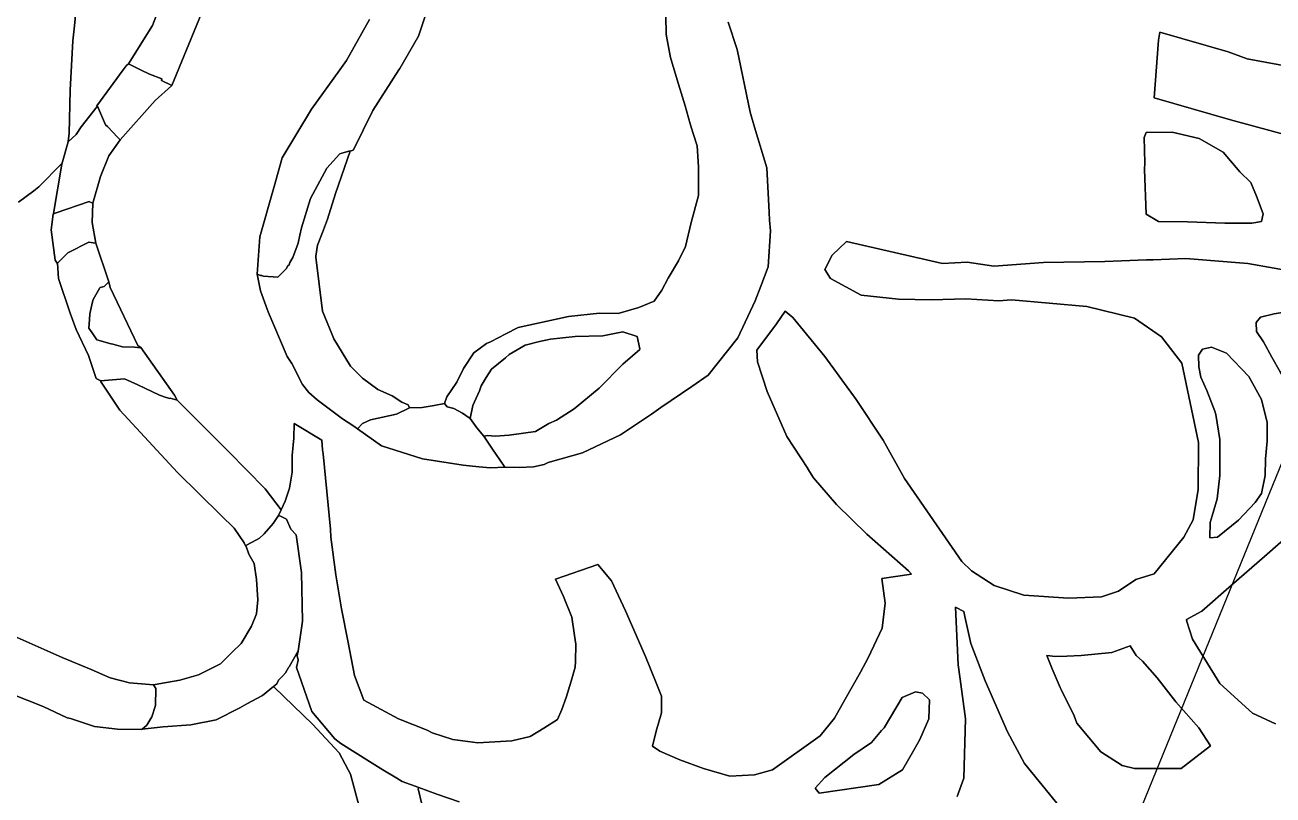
# Model space of a CAD drawing. Header units: inches. Extents: x 288635 to 1232953, y 676945 to 1655780.
# Drawn here: x 486207 to 506323, y 1366099 to 1378507 of the extents above; entities that cross this region are included whole.
import ezdxf

# ---------------------------------------------------------------- set-up
doc = ezdxf.new("R2010")
doc.units = ezdxf.units.IN
doc.header["$MEASUREMENT"] = 0
doc.layers.add('Images', color=7, linetype='Continuous')
picture_1 = doc.add_image_def('image5.jpg', size_in_pixel=(2644, 3704))

msp = doc.modelspace()

# ---------------------------------------------------------------- linework, layer by layer
at = {"color": 1}
for points in [[(496519.9804, 1379566.9513), (496543.7929, 1378354.086), (496611.2618, 1377981.0228), (496718.4183, 1377623.8346), (496845.4185, 1377203.1462), (496928.7624, 1376913.4269), (496978.4569, 1376755.4694), (497039.8877, 1376560.2074), (497065.0233, 1376222.6386), (497064.9853, 1376209.6674), (497065.0233, 1376209.1577), (497063.7002, 1375756.9437), (496944.6375, 1375324.3491), (496853.356, 1374939.3796), (496742.4383, 1374703.761), (496575.5476, 1374424.2081), (496472.3553, 1374232.9407), (496345.355, 1374058.3153), (496099.292, 1373955.1276), (495765.9164, 1373859.8774), (495466.7491, 1373862.5978), (494968.196, 1373808.2836), (494158.5694, 1373633.6582), (493959.6784, 1373531.9), (493708.9025, 1373403.5961), (493646.5996, 1373371.7202), (493440.2242, 1373224.8762), (493272.5857, 1372972.9503), (493166.431, 1372752.4752), (493005.5332, 1372513.855), (492970.6081, 1372409.0797), (492801.3803, 1372374.8514), (492608.3399, 1372344.3713), (492402.282, 1372336.0546), (492383.232, 1372386.8547), (492281.6318, 1372428.1298), (492126.0565, 1372532.905), (491894.281, 1372634.5052), (491645.5167, 1372814.3815), (491455.8452, 1373006.5945), (491185.9697, 1373451.0954), (491152.5731, 1373532.4088), (491003.4068, 1373895.5962), (490896.1084, 1374766.9131), (490897.0305, 1374772.9065), (490896.1084, 1374780.394), (490923.5456, 1374958.7358), (491000.2318, 1375160.4157), (491082.782, 1375377.5176), (491209.7823, 1375790.2684), (491446.7664, 1376475.6244), (491498.3651, 1376490.3669), (491500.5187, 1376494.762), (491503.6568, 1376495.6586), (491814.8074, 1377130.6599), (492233.8736, 1377783.9101), (492246.6083, 1377803.7613), (492551.4089, 1378324.4623), (492703.8092, 1378794.3632)], [(497541.2743, 1378550.7249), (497687.125, 1378113.1729), (497893.1706, 1377102.3527), (497967.4383, 1376858.4953), (498166.292, 1376205.5611), (498198.9152, 1375488.7535), (498204.7339, 1375360.905), (498222.9218, 1375188.1228), (498186.8587, 1374607.5785), (498068.2628, 1374300.232), (497976.2855, 1374061.8687), (497694.7327, 1373464.5763), (497218.4818, 1372861.3251), (496952.5064, 1372679.6008), (496456.1471, 1372340.4696), (496302.4244, 1372235.4406), (495805.6039, 1371900.8856), (495194.4152, 1371615.1351), (494851.3106, 1371517.7248), (494638.3498, 1371457.2635), (494574.8496, 1371425.5134), (494405.711, 1371386.7277), (494173.9355, 1371374.0277), (493941.2495, 1371381.6645), (493862.7849, 1371497.8529), (493742.1347, 1371672.4783), (493602.4344, 1371878.8537), (493665.9345, 1371891.5537), (493786.5848, 1371878.8537), (494008.8352, 1371894.7287), (494434.2861, 1371958.2288), (494649.6341, 1372082.583), (494772.3917, 1372137.8892), (495059.4775, 1372319.9993), (495460.322, 1372653.375), (495841.3228, 1373042.3133), (496115.1671, 1373276.47), (496112.8647, 1373287.9822), (496115.1671, 1373289.9509), (496075.4795, 1373488.3888), (495845.2915, 1373559.8264), (495519.8534, 1373500.2951), (495075.3525, 1373488.3888), (494674.5079, 1373444.508), (494501.5502, 1373403.908), (494269.6946, 1373349.4823), (494011.7254, 1373194.7007), (493951.0875, 1373145.0113), (493725.9748, 1372960.544), (493640.3379, 1372823.9328), (493559.287, 1372694.6372), (493533.8766, 1372611.3477), (493424.634, 1372377.3297), (493384.4756, 1372164.5794), (493256.3587, 1372250.3294), (493116.6584, 1372326.5296), (493011.8832, 1372355.1046), (492970.6081, 1372409.0797), (493005.5332, 1372513.855), (493166.431, 1372752.4752), (493272.5857, 1372972.9503), (493440.2242, 1373224.8762), (493646.5996, 1373371.7202), (493708.9025, 1373403.5961), (493959.6784, 1373531.9), (494158.5694, 1373633.6582), (494968.196, 1373808.2836), (495466.7491, 1373862.5978), (495765.9164, 1373859.8774), (496099.292, 1373955.1276), (496345.355, 1374058.3153), (496472.3553, 1374232.9407), (496575.5476, 1374424.2081), (496742.4383, 1374703.761), (496853.356, 1374939.3796), (496944.6375, 1375324.3491), (497063.7002, 1375756.9437), (497065.0233, 1376209.1577), (497064.9853, 1376209.6674), (497065.0233, 1376222.6386), (497039.8877, 1376560.2074), (496978.4569, 1376755.4694), (496928.7624, 1376913.4269), (496845.4185, 1377203.1462), (496718.4183, 1377623.8346), (496611.2618, 1377981.0228), (496543.7929, 1378354.086), (496519.9804, 1379566.9513)], [(487051.902, 1379005.7639), (487003.5832, 1378491.5134), (486980.7819, 1378248.8424), (486935.0618, 1377456.3608), (486918.6744, 1376756.2605), (486901.6073, 1376635.3052), (486903.8009, 1376637.3702), (486901.6073, 1376621.8243), (486798.5847, 1376261.8439), (486795.9432, 1376259.145), (486798.5847, 1376275.3248), (486429.1552, 1375897.8642), (486348.1394, 1375835.9772), (486104.4307, 1375649.8109)], [(488434.2975, 1378951.7939), (488264.7501, 1378498.2598), (487874.5684, 1377882.5182), (487840.8907, 1377851.8258), (487839.8743, 1377850.4305), (487835.599, 1377846.5341), (487789.984, 1377783.9101), (487367.2856, 1377203.5953), (487371.7752, 1377193.2956), (487372.1826, 1377192.3611), (487113.6594, 1376862.8133), (487030.0132, 1376742.706), (486901.6073, 1376621.8243), (486903.8009, 1376637.3702), (486901.6073, 1376635.3052), (486918.6744, 1376756.2605), (486935.0618, 1377456.3608), (486980.7819, 1378248.8424), (487003.5832, 1378491.5134), (487051.902, 1379005.7639)], [(506765.7128, 1374512.2642), (505916.3734, 1374663.1894), (504918.4479, 1374743.5601), (504918.4187, 1374743.559), (504388.155, 1374723.0026), (504284.3329, 1374719.5986), (503613.4534, 1374697.6025), (502622.8514, 1374678.5525), (501822.7498, 1374621.4024), (501390.0894, 1374682.184), (500994.0937, 1374661.3421), (499446.2781, 1375018.5303), (499219.2446, 1374799.2027), (499096.2025, 1374565.4226), (499190.212, 1374423.8544), (499683.6199, 1374151.1261), (500286.0468, 1374088.7822), (500819.4478, 1374076.0822), (501371.8989, 1374095.1322), (501902.2168, 1374064.2746), (502105.3459, 1374079.5093), (503318.8427, 1373971.6429), (504088.1872, 1373783.785), (504523.9194, 1373480.6669), (504852.3574, 1373056.541), (505121.6019, 1371777.6297), (505121.5451, 1371764.4186), (505121.6019, 1371764.1488), (505118.4064, 1371020.9452), (505035.8563, 1370531.9942), (504883.4764, 1370256.0208), (504407.2255, 1369660.7071), (504111.0461, 1369571.8533), (503834.1164, 1369381.0544), (503560.2721, 1369289.773), (503028.4585, 1369269.9292), (502306.1446, 1369317.5543), (501825.9248, 1369472.3358), (501460.7991, 1369710.4613), (501304.6406, 1369860.6185), (500380.8468, 1371196.3744), (500038.6609, 1371815.4905), (499604.7433, 1372471.6585), (499096.7423, 1373164.8682), (498584.164, 1373794.2806), (498461.741, 1373895.1197), (498318.8657, 1373688.7443), (498002.0391, 1373266.3088), (498001.3651, 1373265.4101), (498011.2359, 1373081.155), (498166.9255, 1372600.9311), (498488.1994, 1371873.699), (498822.1542, 1371358.4828), (498823.3965, 1371355.4392), (498916.8619, 1371210.9291), (499287.2427, 1370778.3218), (499774.077, 1370302.0708), (500444.7452, 1369713.1453), (500497.0996, 1369658.3485), (500018.9635, 1369587.8162), (500069.0675, 1369189.2442), (500025.4112, 1368788.3996), (499799.192, 1368308.1799), (499671.2184, 1368079.322), (499427.0945, 1367642.75), (499255.4722, 1367335.8342), (499025.2842, 1367054.0524), (498255.3452, 1366506.3638), (497963.863, 1366423.5564), (497565.9083, 1366403.8097), (497141.7268, 1366527.9626), (496759.8615, 1366666.2266), (496441.6228, 1366804.0207), (496322.5601, 1366887.3646), (496382.0914, 1367125.49), (496465.4353, 1367423.1469), (496465.4353, 1367689.0537), (496378.1447, 1367904.1829), (496209.3606, 1368328.253), (495887.3517, 1369069.0771), (495659.7995, 1369551.2174), (495438.7465, 1369815.4197), (494758.8914, 1369578.9987), (494884.2075, 1369299.7751), (495021.5195, 1368964.1235), (495064.0488, 1368668.3314), (495084.3296, 1368527.2779), (495078.3301, 1368248.3002), (495076.3921, 1368158.1834), (495009.3788, 1367935.4094), (494929.548, 1367670.0262), (494862.0792, 1367475.557), (494790.6415, 1367316.8067), (494568.3911, 1367177.9002), (494350.1094, 1367042.9624), (494052.4525, 1366971.5248), (493504.7639, 1366939.7747), (493103.9194, 1366995.3373), (492769.3656, 1367100.7279), (492689.9913, 1367144.8247), (492226.8239, 1367324.7442), (491667.229, 1367626.3698), (491520.385, 1368023.2456), (491417.1973, 1368559.0279), (491307.1303, 1369096.5577), (491215.2939, 1369644.8386), (491137.8257, 1370252.3539), (491131.9687, 1370381.2089), (491013.1651, 1371596.1074), (491004.4464, 1371658.6279), (490991.6701, 1371815.9178), (490544.0705, 1372087.2537), (490541.8835, 1371850.6595), (490515.1743, 1371570.2124), (490512.4969, 1371301.9463), (490472.8093, 1371043.977), (490403.356, 1370835.6173), (490335.6379, 1370691.9729), (490078.6418, 1371032.772), (489488.0906, 1371636.0232), (488802.2892, 1372321.8246), (488662.589, 1372461.5249), (488614.6965, 1372543.4825), (488072.9366, 1373310.921), (488024.5211, 1373342.6798), (487579.5808, 1374274.0882), (487560.6392, 1374365.7817), (487348.0749, 1374989.8788), (487287.5903, 1375322.5975), (487300.2903, 1375636.9231), (487424.1156, 1376062.374), (487560.6408, 1376395.7497), (487740.4934, 1376655.8152), (488303.7997, 1377289.9417), (488566.5896, 1377527.037), (488566.2212, 1377527.222), (488571.8813, 1377532.3287), (489206.8826, 1379080.1443)], [(489206.8826, 1379080.1443), (488571.8813, 1377532.3287), (488409.6049, 1377613.8237), (488412.3919, 1377637.5129), (488215.151, 1377711.4782), (488070.9213, 1377783.9101), (487874.5684, 1377882.5182), (488264.7501, 1378498.2598), (488434.2975, 1378951.7939)], [(492703.8092, 1378794.3632), (492551.4089, 1378324.4623), (492246.6083, 1377803.7613), (492233.8736, 1377783.9101), (491814.8074, 1377130.6599), (491503.6568, 1376495.6586), (491500.5187, 1376494.762), (491498.3651, 1376490.3669), (491498.3651, 1376490.3669), (491446.7664, 1376475.6244), (491448.2167, 1376479.8186), (491314.8267, 1376441.7072), (491281.4063, 1376432.1585), (491276.8823, 1376427.0861), (491071.8559, 1376197.2081), (490811.5054, 1375708.2571), (490665.4551, 1375238.3561), (490638.1254, 1375119.9276), (490608.305, 1374990.7056), (490525.7548, 1374762.1052), (490476.0094, 1374677.2454), (490467.5321, 1374639.0974), (490444.3165, 1374623.1809), (490417.8046, 1374577.9548), (490412.5129, 1374572.6631), (490284.4543, 1374444.6045), (490049.5039, 1374457.3046), (490010.8249, 1374472.7762), (490012.3549, 1374464.7558), (490005.5332, 1374467.4845), (489948.962, 1374490.1129), (489993.4121, 1375093.3642), (490223.6366, 1375904.8488), (490354.5419, 1376366.2573), (490825.2637, 1377150.7683), (491283.3908, 1377783.9101), (491390.4149, 1377931.8198), (491758.7156, 1378592.2212)], [(491758.7156, 1378592.2212), (491390.4149, 1377931.8198), (491283.3908, 1377783.9101), (490825.2637, 1377150.7683), (490354.5419, 1376366.2573), (490223.6366, 1375904.8488), (489993.4121, 1375093.3642), (489948.962, 1374490.1129), (490002.9171, 1374224.2064), (490112.6663, 1373926.4699), (490127.5041, 1373886.2168), (490435.1075, 1373162.9873), (490506.2098, 1373053.0315), (490678.2536, 1372713.8804), (490781.4413, 1372582.1176), (490919.0249, 1372468.3465), (491323.8382, 1372161.4292), (491509.1946, 1372042.0658), (491565.6685, 1372001.7273), (491953.6955, 1371724.5652), (492614.0968, 1371515.0147), (493268.1482, 1371413.4145), (493522.486, 1371387.9807), (493712.649, 1371368.9644), (493941.2495, 1371381.6645), (494173.9355, 1371374.0277), (494405.711, 1371386.7277), (494574.8496, 1371425.5134), (494638.3498, 1371457.2635), (494851.3106, 1371517.7248), (495194.4152, 1371615.1351), (495805.6039, 1371900.8856), (496302.4244, 1372235.4406), (496456.1471, 1372340.4696), (496952.5064, 1372679.6008), (497218.4818, 1372861.3251), (497694.7327, 1373464.5763), (497976.2855, 1374061.8687), (498068.2628, 1374300.232), (498186.8587, 1374607.5785), (498222.9218, 1375188.1228), (498204.7339, 1375360.905), (498198.9152, 1375488.7535), (498166.292, 1376205.5611), (497967.4383, 1376858.4953), (497893.1706, 1377102.3527), (497687.125, 1378113.1729), (497541.2743, 1378550.7249)], [(506645.7174, 1376706.2161), (505637.5404, 1376976.7026), (504408.2031, 1377333.607), (504476.915, 1378261.219), (504500.121, 1378388.1116), (505597.8529, 1378074.4739), (505906.4815, 1377960.5187), (506691.271, 1377813.325)], [(506691.271, 1377813.325), (505906.4815, 1377960.5187), (505597.8529, 1378074.4739), (504500.121, 1378388.1116), (504476.915, 1378261.219), (504408.2031, 1377333.607), (505637.5404, 1376976.7026), (506645.7174, 1376706.2161)], [(486104.4307, 1375649.8109), (486348.1394, 1375835.9772), (486429.1552, 1375897.8642), (486798.5847, 1376275.3248), (486798.5847, 1376275.3248), (486795.9432, 1376259.145), (486798.5847, 1376261.8439), (486669.1581, 1375469.0633), (486666.1384, 1375462.6335), (486665.684, 1375458.9984), (486660.8467, 1375457.3418), (486629.0966, 1375203.3413), (486692.5967, 1374719.1528), (486725.5612, 1374665.9299), (486730.8563, 1374671.1708), (486747.3715, 1374423.7479), (486936.0265, 1373863.7719), (487034.7897, 1373601.4734), (487230.866, 1373181.2953), (487354.2944, 1372811.0102), (487430.6865, 1372772.6755), (487433.7305, 1372768.0784), (487425.3948, 1372767.3838), (487736.5454, 1372297.4829), (488663.6473, 1371294.1809), (489362.1487, 1370608.3795), (489578.0491, 1370398.8291), (489742.2469, 1370163.4791), (489762.578, 1370115.8835), (489768.5921, 1370119.1295), (489816.9556, 1369982.1762), (489901.8553, 1369829.3797), (489939.9553, 1369572.2042), (489959.0054, 1369242.0035), (489936.7803, 1369016.5781), (489857.4052, 1368819.7277), (489692.3048, 1368540.3271), (489539.9045, 1368397.4518), (489356.2338, 1368211.9801), (489005.2335, 1368034.2311), (488705.5129, 1367947.8709), (488365.1522, 1367891.9908), (488278.792, 1367871.6708), (487892.7112, 1367907.2308), (487577.7506, 1367988.511), (487275.3662, 1368120.3049), (486804.7869, 1368316.4483), (485889.3268, 1368723.9074)], [(493204.7788, 1365990.1898), (492842.828, 1366112.9567), (492553.2083, 1366218.3978), (492283.9636, 1366316.421), (492200.2721, 1366368.23), (491977.295, 1366506.2635), (491761.1821, 1366640.0477), (491296.6444, 1366927.6186), (491202.6514, 1367003.5856), (490831.0543, 1367443.3088), (490661.8925, 1367925.2017), (490585.1971, 1368152.2201), (490585.1775, 1368152.2782), (490608.0821, 1368269.6643), (490595.8125, 1368339.6495), (490610.2576, 1368417.1278), (490680.7722, 1368902.6998), (490661.7222, 1369683.7514), (490579.172, 1370293.3526), (490491.5051, 1370381.3489), (490423.1998, 1370544.575), (490323.8407, 1370590.4331), (490294.2152, 1370604.1064), (490335.6379, 1370691.9729), (490403.356, 1370835.6173), (490472.8093, 1371043.977), (490512.4969, 1371301.9463), (490515.1743, 1371570.2124), (490541.8835, 1371850.6595), (490544.0705, 1372087.2537), (490991.6701, 1371815.9178), (491004.4464, 1371658.6279), (491013.1651, 1371596.1074), (491131.9687, 1370381.2089), (491137.8257, 1370252.3539), (491215.2939, 1369644.8386), (491307.1303, 1369096.5577), (491417.1973, 1368559.0279), (491520.385, 1368023.2456), (491667.229, 1367626.3698), (492226.8239, 1367324.7442), (492689.9913, 1367144.8247), (492769.3656, 1367100.7279), (493103.9194, 1366995.3373), (493504.7639, 1366939.7747), (494052.4525, 1366971.5248), (494350.1094, 1367042.9624), (494568.3911, 1367177.9002), (494790.6415, 1367316.8067), (494862.0792, 1367475.557), (494929.548, 1367670.0262), (495009.3788, 1367935.4094), (495076.3921, 1368158.1834), (495078.3301, 1368248.3002), (495084.3296, 1368527.2779), (495064.0488, 1368668.3314), (495021.5195, 1368964.1235), (494884.2075, 1369299.7751), (494758.8914, 1369578.9987), (495438.7465, 1369815.4197), (495659.7995, 1369551.2174), (495887.3517, 1369069.0771), (496209.3606, 1368328.253), (496378.1447, 1367904.1829), (496465.4353, 1367689.0537), (496465.4353, 1367423.1469), (496382.0914, 1367125.49), (496322.5601, 1366887.3646), (496441.6228, 1366804.0207), (496759.8615, 1366666.2266), (497141.7268, 1366527.9626), (497565.9083, 1366403.8097), (497963.863, 1366423.5564), (498255.3452, 1366506.3638), (499025.2842, 1367054.0524), (499255.4722, 1367335.8342), (499427.0945, 1367642.75), (499671.2184, 1368079.322), (499799.192, 1368308.1799), (500025.4112, 1368788.3996), (500069.0675, 1369189.2442), (500018.9635, 1369587.8162), (500497.0996, 1369658.3485), (500444.7452, 1369713.1453), (499774.077, 1370302.0708), (499287.2427, 1370778.3218), (498916.8619, 1371210.9291), (498823.3965, 1371355.4392), (498822.1542, 1371358.4828), (498488.1994, 1371873.699), (498166.9255, 1372600.9311), (498011.2359, 1373081.155), (498001.3651, 1373265.4101), (498002.0391, 1373266.3088), (498318.8657, 1373688.7443), (498461.741, 1373895.1197), (498584.164, 1373794.2806), (499096.7423, 1373164.8682), (499604.7433, 1372471.6585), (500038.6609, 1371815.4905), (500380.8468, 1371196.3744), (501304.6406, 1369860.6185), (501460.7991, 1369710.4613), (501825.9248, 1369472.3358), (502306.1446, 1369317.5543), (503028.4585, 1369269.9292), (503560.2721, 1369289.773), (503834.1164, 1369381.0544), (504111.0461, 1369571.8533), (504407.2255, 1369660.7071), (504883.4764, 1370256.0208), (505035.8563, 1370531.9942), (505118.4064, 1371020.9452), (505121.6019, 1371764.1488), (505121.5451, 1371764.4186), (505121.6019, 1371777.6297), (504852.3574, 1373056.541), (504523.9194, 1373480.6669), (504088.1872, 1373783.785), (503318.8427, 1373971.6429), (502105.3459, 1374079.5093), (501902.2168, 1374064.2746), (501371.8989, 1374095.1322), (500819.4478, 1374076.0822), (500286.0468, 1374088.7822), (499683.6199, 1374151.1261), (499190.212, 1374423.8544), (499096.2025, 1374565.4226), (499219.2446, 1374799.2027), (499446.2781, 1375018.5303), (500994.0937, 1374661.3421), (501390.0894, 1374682.184), (501822.7498, 1374621.4024), (502622.8514, 1374678.5525), (503613.4534, 1374697.6025), (504284.3329, 1374719.5986), (504388.155, 1374723.0026), (504918.4187, 1374743.559), (504918.4479, 1374743.5601), (505916.3734, 1374663.1894), (506765.7128, 1374512.2642)], [(507235.4932, 1370867.2487), (506185.2086, 1369942.2239), (505651.8075, 1369478.673), (505177.0845, 1369063.188), (504928.8935, 1368924.493), (504932.4562, 1368913.003), (504928.8935, 1368911.0121), (505021.9191, 1368610.9956), (505466.1225, 1367896.1747), (505991.36, 1367419.7565), (506360.4954, 1367245.8626)], [(506360.4954, 1367245.8626), (505991.36, 1367419.7565), (505466.1225, 1367896.1747), (505021.9191, 1368610.9956), (504928.8935, 1368911.0121), (504932.4562, 1368913.003), (504928.8935, 1368924.493), (505177.0845, 1369063.188), (505651.8075, 1369478.673), (506185.2086, 1369942.2239), (507235.4932, 1370867.2487)], [(502836.5052, 1365965.8928), (502316.3443, 1366607.5765), (502043.2937, 1367115.5775), (501681.343, 1367941.0791), (501452.7425, 1368537.9803), (501357.5194, 1368972.8919), (501354.1212, 1368974.9314), (501336.6827, 1369054.5779), (501204.4772, 1369124.593), (501249.2784, 1368198.7509), (501281.3282, 1367963.7193), (501368.3412, 1367325.6242), (501340.1825, 1366368.23), (501231.1915, 1366077.0434)], [(501231.1915, 1366077.0434), (501340.1825, 1366368.23), (501368.3412, 1367325.6242), (501281.3282, 1367963.7193), (501249.2784, 1368198.7509), (501204.4772, 1369124.593), (501336.6827, 1369054.5779), (501354.1212, 1368974.9314), (501357.5194, 1368972.8919), (501452.7425, 1368537.9803), (501681.343, 1367941.0791), (502043.2937, 1367115.5775), (502316.3443, 1366607.5765), (502836.5052, 1365965.8928)], [(485889.3268, 1368723.9074), (486804.7869, 1368316.4483), (487275.3662, 1368120.3049), (487577.7506, 1367988.511), (487892.7112, 1367907.2308), (488278.792, 1367871.6708), (488314.3521, 1367815.7906), (488309.2721, 1367541.4701), (488253.392, 1367358.5897), (488172.1118, 1367226.5095), (488167.7505, 1367222.7297), (488166.8201, 1367221.2178), (488096.8373, 1367160.566), (488096.8373, 1367160.566), (488090.6199, 1367155.1776), (487699.4592, 1367160.2576), (487328.6184, 1367200.8977), (486938.5827, 1367331.5501), (486889.4537, 1367342.7796), (486497.8696, 1367522.6967), (485693.5347, 1367840.1973)], [(491591.0605, 1365912.4417), (491451.3602, 1366433.1427), (491413.4457, 1366506.2635), (491273.5598, 1366776.0434), (490841.759, 1367239.5943), (490225.8077, 1367836.4955), (490207.0941, 1367842.3798), (490213.1927, 1367847.4178), (490212.3858, 1367847.6715), (490264.4726, 1367890.6997), (490292.6423, 1367950.1691), (490360.9249, 1368020.9411), (490407.6603, 1368069.3805), (490449.1037, 1368141.3122), (490456.3264, 1368153.8483), (490462.4756, 1368164.5213), (490604.9659, 1368411.8361), (490603.8929, 1368406.0808), (490610.2576, 1368417.1278), (490610.2576, 1368417.1278), (490595.8125, 1368339.6495), (490608.0821, 1368269.6643), (490585.1775, 1368152.2782), (490585.1971, 1368152.2201), (490661.8925, 1367925.2017), (490831.0543, 1367443.3088), (491202.6514, 1367003.5856), (491296.6444, 1366927.6186), (491761.1821, 1366640.0477), (491977.295, 1366506.2635), (492200.2721, 1366368.23), (492283.9636, 1366316.421), (492553.2083, 1366218.3978), (492542.5041, 1366197.1339), (492663.1543, 1365701.8329)], [(485693.5347, 1367840.1973), (486497.8696, 1367522.6967), (486889.4537, 1367342.7796), (486938.5827, 1367331.5501), (487328.6184, 1367200.8977), (487699.4592, 1367160.2576), (488090.6199, 1367155.1776), (488096.8373, 1367160.566), (488436.2723, 1367196.0294), (488878.2332, 1367231.5895), (489289.714, 1367312.8696), (489668.8464, 1367506.2967), (489785.3324, 1367568.5447), (490037.8352, 1367703.4776), (490212.3858, 1367847.6715), (490213.1927, 1367847.4178), (490207.0941, 1367842.3798), (490225.8077, 1367836.4955), (490841.759, 1367239.5943), (491273.5598, 1366776.0434), (491413.4457, 1366506.2635), (491451.3602, 1366433.1427), (491591.0605, 1365912.4417)], [(492663.1543, 1365701.8329), (492542.5041, 1366197.1339), (492553.2083, 1366218.3978), (492842.828, 1366112.9567), (493204.7788, 1365990.1898)]]:
    msp.add_lwpolyline(points, dxfattribs=at)
for points in [[(488303.7997, 1377289.9417), (487740.4934, 1376655.8152), (487740.1911, 1376656.1402), (487705.9529, 1376692.9485), (487537.4575, 1376868.1837), (487507.515, 1376899.3239), (487377.0669, 1377198.5873), (487372.1826, 1377192.3611), (487371.7752, 1377193.2956), (487367.2856, 1377203.5953), (487789.984, 1377783.9101), (487835.599, 1377846.5341), (487839.8743, 1377850.4305), (487840.8907, 1377851.8258), (487874.5684, 1377882.5182), (488070.9213, 1377783.9101), (488215.151, 1377711.4782), (488412.3919, 1377637.5129), (488409.6049, 1377613.8237), (488571.8813, 1377532.3287), (488566.2212, 1377527.222), (488566.5896, 1377527.037), (488303.7997, 1377289.9417)], [(487424.1156, 1376062.374), (487300.2903, 1375636.9231), (487245.577, 1375658.0683), (487241.4571, 1375659.6605), (486711.2524, 1375478.0835), (486666.1384, 1375462.6335), (486669.1581, 1375469.0633), (486798.5847, 1376261.8439), (486901.6073, 1376621.8243), (487030.0132, 1376742.706), (487113.6594, 1376862.8133), (487372.1826, 1377192.3611), (487377.0669, 1377198.5873), (487507.515, 1376899.3239), (487537.4575, 1376868.1837), (487705.9529, 1376692.9485), (487740.1911, 1376656.1402), (487740.4934, 1376655.8152), (487560.6408, 1376395.7497), (487424.1156, 1376062.374)], [(505981.5164, 1375313.0672), (505547.7509, 1375313.0672), (504945.8226, 1375332.911), (504476.1862, 1375339.5256), (504277.7483, 1375458.5883), (504249.7497, 1376177.7694), (504257.9045, 1376285.4129), (504244.6754, 1376695.5179), (504277.7483, 1376774.893), (504694.4679, 1376781.5076), (505131.0313, 1376675.6741), (505521.2925, 1376457.3924), (505785.8764, 1376139.8918), (505964.28, 1375967.8304), (506057.0748, 1375749.6306), (506162.9084, 1375465.2029), (506136.45, 1375339.5256), (505981.5164, 1375313.0672)], [(504945.8226, 1375332.911), (505547.7509, 1375313.0672), (505981.5164, 1375313.0672), (506136.45, 1375339.5256), (506162.9084, 1375465.2029), (506057.0748, 1375749.6306), (505964.28, 1375967.8304), (505785.8764, 1376139.8918), (505521.2925, 1376457.3924), (505131.0313, 1376675.6741), (504694.4679, 1376781.5076), (504277.7483, 1376774.893), (504244.6754, 1376695.5179), (504257.9045, 1376285.4129), (504249.7497, 1376177.7694), (504277.7483, 1375458.5883), (504476.1862, 1375339.5256), (504945.8226, 1375332.911)], [(490896.1084, 1374766.9131), (491003.4068, 1373895.5962), (491152.5731, 1373532.4088), (491185.9697, 1373451.0954), (491455.8452, 1373006.5945), (491645.5167, 1372814.3815), (491894.281, 1372634.5052), (492126.0565, 1372532.905), (492281.6318, 1372428.1298), (492383.232, 1372386.8547), (492402.282, 1372336.0546), (492192.7316, 1372234.4544), (491773.6307, 1372142.3792), (491646.6305, 1372085.2291), (491565.6685, 1372001.7273), (491509.1946, 1372042.0658), (491323.8382, 1372161.4292), (490919.0249, 1372468.3465), (490781.4413, 1372582.1176), (490678.2536, 1372713.8804), (490506.2098, 1373053.0315), (490435.1075, 1373162.9873), (490127.5041, 1373886.2168), (490112.6663, 1373926.4699), (490002.9171, 1374224.2064), (489948.962, 1374490.1129), (490005.5332, 1374467.4845), (490012.3549, 1374464.7558), (490010.8249, 1374472.7762), (490049.5039, 1374457.3046), (490284.4543, 1374444.6045), (490412.5129, 1374572.6631), (490417.8046, 1374577.9548), (490444.3165, 1374623.1809), (490467.5321, 1374639.0974), (490476.0094, 1374677.2454), (490525.7548, 1374762.1052), (490608.305, 1374990.7056), (490638.1254, 1375119.9276), (490665.4551, 1375238.3561), (490811.5054, 1375708.2571), (491071.8559, 1376197.2081), (491276.8823, 1376427.0861), (491281.4063, 1376432.1585), (491314.8267, 1376441.7072), (491448.2167, 1376479.8186), (491446.7664, 1376475.6244), (491209.7823, 1375790.2684), (491082.782, 1375377.5176), (491000.2318, 1375160.4157), (490923.5456, 1374958.7358), (490896.1084, 1374780.394), (490897.0305, 1374772.9065), (490896.1084, 1374766.9131)], [(487287.5903, 1375322.5975), (487348.0749, 1374989.8788), (487341.6506, 1374990.8175), (487237.2688, 1375006.0691), (486897.5432, 1374836.2063), (486730.8529, 1374671.2216), (486730.8563, 1374671.1708), (486725.5612, 1374665.9299), (486692.5967, 1374719.1528), (486629.0966, 1375203.3413), (486660.8467, 1375457.3418), (486665.684, 1375458.9984), (486666.1384, 1375462.6335), (486711.2524, 1375478.0835), (487241.4571, 1375659.6605), (487245.577, 1375658.0683), (487300.2903, 1375636.9231), (487287.5903, 1375322.5975)], [(487974.3883, 1373314.1072), (488067.6449, 1373305.6293), (488057.4286, 1373312.3308), (488072.9366, 1373310.921), (488614.6965, 1372543.4825), (488662.589, 1372461.5249), (488546.5757, 1372490.8272), (488543.4987, 1372488.4488), (488484.7751, 1372506.4366), (488374.6312, 1372540.1752), (488027.5877, 1372709.1754), (487811.6873, 1372804.4256), (487486.4774, 1372777.3247), (487430.6865, 1372772.6755), (487354.2944, 1372811.0102), (487230.866, 1373181.2953), (487034.7897, 1373601.4734), (486936.0265, 1373863.7719), (486747.3715, 1374423.7479), (486730.8563, 1374671.1708), (486730.8529, 1374671.2216), (486897.5432, 1374836.2063), (487237.2688, 1375006.0691), (487341.6506, 1374990.8175), (487348.0749, 1374989.8788), (487560.6392, 1374365.7817), (487481.4488, 1374293.4933), (487420.3677, 1374276.8348), (487417.7882, 1374272.2828), (487415.076, 1374271.5431), (487307.1258, 1374081.0427), (487298.0786, 1374044.8541), (487249.9757, 1373852.4422), (487245.0072, 1373763.0098), (487237.2757, 1373623.8418), (487288.0831, 1373547.6307), (487341.7373, 1373467.1493), (487364.2759, 1373433.3414), (487539.3184, 1373384.8681), (487567.5814, 1373373.0982), (487621.7161, 1373362.0503), (487777.0268, 1373319.0412), (487974.3883, 1373314.1072)], [(488024.5211, 1373342.6798), (488072.9366, 1373310.921), (488057.4286, 1373312.3308), (488067.6449, 1373305.6293), (487974.3883, 1373314.1072), (487777.0268, 1373319.0412), (487621.7161, 1373362.0503), (487567.5814, 1373373.0982), (487539.3184, 1373384.8681), (487364.2759, 1373433.3414), (487341.7373, 1373467.1493), (487288.0831, 1373547.6307), (487237.2757, 1373623.8418), (487245.0072, 1373763.0098), (487249.9757, 1373852.4422), (487298.0786, 1374044.8541), (487307.1258, 1374081.0427), (487415.076, 1374271.5431), (487417.7882, 1374272.2828), (487420.3677, 1374276.8348), (487481.4488, 1374293.4933), (487560.6392, 1374365.7817), (487579.5808, 1374274.0882), (488024.5211, 1373342.6798)], [(506700.4546, 1371536.5735), (506724.2671, 1371234.9479), (506867.1424, 1371242.8854), (507105.2679, 1371401.6357), (507335.4558, 1371727.0739), (507446.5811, 1371957.2619), (507525.9562, 1372306.5126), (507506.5058, 1372699.1468), (507317.1132, 1373213.2125), (507208.8098, 1373375.6675), (507081.4553, 1373600.3276), (506748.0797, 1373822.5781), (506509.9542, 1373878.1407), (506343.2664, 1373854.3282), (506121.0159, 1373798.7655), (506049.5783, 1373711.4529), (506057.5158, 1373568.5776), (506168.641, 1373401.8897), (506303.5788, 1373155.8268), (506438.5165, 1372917.7013), (506611.5821, 1372628.7807), (506675.8442, 1372275.339), (506724.2671, 1371869.9492), (506700.4546, 1371536.5735)], [(506867.1424, 1371242.8854), (506724.2671, 1371234.9479), (506700.4546, 1371536.5735), (506724.2671, 1371869.9492), (506675.8442, 1372275.339), (506611.5821, 1372628.7807), (506438.5165, 1372917.7013), (506303.5788, 1373155.8268), (506168.641, 1373401.8897), (506057.5158, 1373568.5776), (506049.5783, 1373711.4529), (506121.0159, 1373798.7655), (506343.2664, 1373854.3282), (506509.9542, 1373878.1407), (506748.0797, 1373822.5781), (507081.4553, 1373600.3276), (507208.8098, 1373375.6675), (507317.1132, 1373213.2125), (507506.5058, 1372699.1468), (507525.9562, 1372306.5126), (507446.5811, 1371957.2619), (507335.4558, 1371727.0739), (507105.2679, 1371401.6357), (506867.1424, 1371242.8854)], [(494008.8352, 1371894.7287), (493786.5848, 1371878.8537), (493665.9345, 1371891.5537), (493602.4344, 1371878.8537), (493492.2617, 1372014.1707), (493384.4756, 1372164.5794), (493424.634, 1372377.3297), (493533.8766, 1372611.3477), (493559.287, 1372694.6372), (493640.3379, 1372823.9328), (493725.9748, 1372960.544), (493951.0875, 1373145.0113), (494011.7254, 1373194.7007), (494269.6946, 1373349.4823), (494501.5502, 1373403.908), (494674.5079, 1373444.508), (495075.3525, 1373488.3888), (495519.8534, 1373500.2951), (495845.2915, 1373559.8264), (496075.4795, 1373488.3888), (496115.1671, 1373289.9509), (496112.8647, 1373287.9822), (496115.1671, 1373276.47), (495841.3228, 1373042.3133), (495460.322, 1372653.375), (495059.4775, 1372319.9993), (494772.3917, 1372137.8892), (494649.6341, 1372082.583), (494434.2861, 1371958.2288), (494008.8352, 1371894.7287)], [(506136.8909, 1370957.1349), (506195.0994, 1371248.1771), (506200.3911, 1371518.0526), (506226.8495, 1371798.5115), (506226.8495, 1372100.1371), (506136.8909, 1372470.5546), (505930.5155, 1372840.972), (505570.6815, 1373216.681), (505332.556, 1373317.2229), (505184.389, 1373280.1812), (505120.8889, 1373184.931), (505126.1806, 1372999.7223), (505157.9307, 1372830.3886), (505253.1808, 1372618.7215), (505386.3396, 1372284.6726), (505400.8873, 1372231.9371), (505464.8479, 1371824.9699), (505464.8479, 1371248.1771), (505422.5145, 1370872.468), (505343.1394, 1370597.3008), (505311.3893, 1370491.4673), (505306.0976, 1370242.7584), (505427.8062, 1370253.3418), (505766.4735, 1370528.509), (506036.3491, 1370814.2596), (506136.8909, 1370957.1349)], [(505427.8062, 1370253.3418), (505306.0976, 1370242.7584), (505311.3893, 1370491.4673), (505343.1394, 1370597.3008), (505422.5145, 1370872.468), (505464.8479, 1371248.1771), (505464.8479, 1371824.9699), (505400.8873, 1372231.9371), (505386.3396, 1372284.6726), (505253.1808, 1372618.7215), (505157.9307, 1372830.3886), (505126.1806, 1372999.7223), (505120.8889, 1373184.931), (505184.389, 1373280.1812), (505332.556, 1373317.2229), (505570.6815, 1373216.681), (505930.5155, 1372840.972), (506136.8909, 1372470.5546), (506226.8495, 1372100.1371), (506226.8495, 1371798.5115), (506200.3911, 1371518.0526), (506195.0994, 1371248.1771), (506136.8909, 1370957.1349), (506036.3491, 1370814.2596), (505766.4735, 1370528.509), (505427.8062, 1370253.3418)], [(488484.7751, 1372506.4366), (488543.4987, 1372488.4488), (488546.5757, 1372490.8272), (488662.589, 1372461.5249), (488802.2892, 1372321.8246), (489488.0906, 1371636.0232), (490078.6418, 1371032.772), (490335.6379, 1370691.9729), (490294.2152, 1370604.1064), (490208.2254, 1370475.1217), (490061.2776, 1370308.2489), (490057.0029, 1370304.1121), (490055.9859, 1370302.9572), (489988.907, 1370238.0421), (489936.4448, 1370209.7262), (489768.5921, 1370119.1295), (489762.578, 1370115.8835), (489742.2469, 1370163.4791), (489578.0491, 1370398.8291), (489362.1487, 1370608.3795), (488663.6473, 1371294.1809), (487736.5454, 1372297.4829), (487425.3948, 1372767.3838), (487433.7305, 1372768.0784), (487430.6865, 1372772.6755), (487486.4774, 1372777.3247), (487811.6873, 1372804.4256), (488027.5877, 1372709.1754), (488374.6312, 1372540.1752), (488484.7751, 1372506.4366)], [(493941.2495, 1371381.6645), (493712.649, 1371368.9644), (493522.486, 1371387.9807), (493268.1482, 1371413.4145), (492614.0968, 1371515.0147), (491953.6955, 1371724.5652), (491565.6685, 1372001.7273), (491646.6305, 1372085.2291), (491773.6307, 1372142.3792), (492192.7316, 1372234.4544), (492402.282, 1372336.0546), (492608.3399, 1372344.3713), (492801.3803, 1372374.8514), (492970.6081, 1372409.0797), (493011.8832, 1372355.1046), (493116.6584, 1372326.5296), (493256.3587, 1372250.3294), (493384.4756, 1372164.5794), (493492.2617, 1372014.1707), (493602.4344, 1371878.8537), (493742.1347, 1371672.4783), (493862.7849, 1371497.8529), (493941.2495, 1371381.6645)], [(490610.2576, 1368417.1278), (490603.8929, 1368406.0808), (490604.9659, 1368411.8361), (490462.4756, 1368164.5213), (490456.3264, 1368153.8483), (490449.1037, 1368141.3122), (490407.6603, 1368069.3805), (490360.9249, 1368020.9411), (490292.6423, 1367950.1691), (490264.4726, 1367890.6997), (490212.3858, 1367847.6715), (490037.8352, 1367703.4776), (489785.3324, 1367568.5447), (489668.8464, 1367506.2967), (489289.714, 1367312.8696), (488878.2332, 1367231.5895), (488436.2723, 1367196.0294), (488096.8373, 1367160.566), (488166.8201, 1367221.2178), (488167.7505, 1367222.7297), (488172.1118, 1367226.5095), (488253.392, 1367358.5897), (488309.2721, 1367541.4701), (488314.3521, 1367815.7906), (488278.792, 1367871.6708), (488365.1522, 1367891.9908), (488705.5129, 1367947.8709), (489005.2335, 1368034.2311), (489356.2338, 1368211.9801), (489539.9045, 1368397.4518), (489692.3048, 1368540.3271), (489857.4052, 1368819.7277), (489936.7803, 1369016.5781), (489959.0054, 1369242.0035), (489939.9553, 1369572.2042), (489901.8553, 1369829.3797), (489816.9556, 1369982.1762), (489768.5921, 1370119.1295), (489936.4448, 1370209.7262), (489988.907, 1370238.0421), (490055.9859, 1370302.9572), (490057.0029, 1370304.1121), (490061.2776, 1370308.2489), (490208.2254, 1370475.1217), (490294.2152, 1370604.1064), (490323.8407, 1370590.4331), (490423.1998, 1370544.575), (490491.5051, 1370381.3489), (490579.172, 1370293.3526), (490661.7222, 1369683.7514), (490680.7722, 1368902.6998), (490610.2576, 1368417.1278)], [(504117.9067, 1368345.7659), (504017.961, 1368502.6996), (503724.8404, 1368392.7794), (503227.5711, 1368344.3178), (502997.9767, 1368337.6949), (502814.8203, 1368332.4115), (502679.3261, 1368347.6689), (502763.2264, 1368130.0049), (502890.2267, 1367832.348), (502906.2998, 1367797.7039), (503116.6909, 1367374.6564), (503157.6136, 1367256.0197), (503549.0405, 1366792.5335), (503890.5841, 1366575.1735), (504089.7249, 1366525.3883), (504843.7889, 1366525.3883), (505316.5848, 1366889.0775), (505127.2832, 1367180.8103), (504756.8658, 1367600.8372), (504455.9017, 1367987.7911), (504221.0835, 1368255.6822), (504117.9067, 1368345.7659)], [(504117.9067, 1368345.7659), (504221.0835, 1368255.6822), (504455.9017, 1367987.7911), (504756.8658, 1367600.8372), (505127.2832, 1367180.8103), (505316.5848, 1366889.0775), (504843.7889, 1366525.3883), (504089.7249, 1366525.3883), (503890.5841, 1366575.1735), (503549.0405, 1366792.5335), (503157.6136, 1367256.0197), (503116.6909, 1367374.6564), (502906.2998, 1367797.7039), (502890.2267, 1367832.348), (502763.2264, 1368130.0049), (502679.3261, 1368347.6689), (502814.8203, 1368332.4115), (502997.9767, 1368337.6949), (503227.5711, 1368344.3178), (503724.8404, 1368392.7794), (504017.961, 1368502.6996), (504117.9067, 1368345.7659)], [(499563.9183, 1366750.3655), (499100.3674, 1366382.0648), (498941.617, 1366210.6144), (499005.1172, 1366128.0643), (499970.3191, 1366267.7645), (500351.3199, 1366502.715), (500533.8095, 1366822.0718), (500630.7204, 1366991.666), (500776.7707, 1367328.2167), (500783.1207, 1367633.0173), (500675.1705, 1367740.9675), (500560.8703, 1367760.0175), (500344.9699, 1367671.1173), (500052.8693, 1367182.1664), (500013.1293, 1367136.217), (499849.6689, 1366947.2159), (499563.9183, 1366750.3655)], [(499970.3191, 1366267.7645), (499005.1172, 1366128.0643), (498941.617, 1366210.6144), (499100.3674, 1366382.0648), (499563.9183, 1366750.3655), (499849.6689, 1366947.2159), (500013.1293, 1367136.217), (500052.8693, 1367182.1664), (500344.9699, 1367671.1173), (500560.8703, 1367760.0175), (500675.1705, 1367740.9675), (500783.1207, 1367633.0173), (500776.7707, 1367328.2167), (500630.7204, 1366991.666), (500533.8095, 1366822.0718), (500351.3199, 1366502.715), (499970.3191, 1366267.7645)]]:
    msp.add_lwpolyline(points, close=True, dxfattribs=at)

# ---------------------------------------------------------------- pictures from other files: only their frames are drawn
at = {"layer": 'Images'}
image = msp.add_image(picture_1, insert=(488564.8439, 1327527.3731), size_in_units=(43695.7232, 61213.6758), rotation=-22.17094651, dxfattribs=at)
image.dxf.flags = 7

doc.saveas('drawing.dxf')
